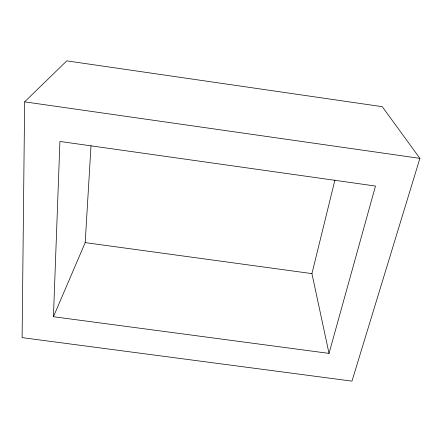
<?xml version="1.0" encoding="UTF-8"?>
<svg xmlns="http://www.w3.org/2000/svg" width="442" height="442" viewBox="0 0 442 442"><rect width="100%" height="100%" fill="white"/><g stroke="black" fill="none" stroke-linecap="round" stroke-linejoin="round"><path stroke-width="0.66" d="M24.642 101.853L22.1 337.633L351.97 381.131L419.9 158.363L382.264 106.677L66.77 60.869L24.642 101.853L419.9 158.363M53.438 316.721L59.919 141.446L375.485 186.049L329.025 353.39L53.438 316.721L85.195 242.614L91.008 145.694M329.025 353.39L311.93 273.62L334.937 180.01M85.195 242.614L311.93 273.62"/></g></svg>
